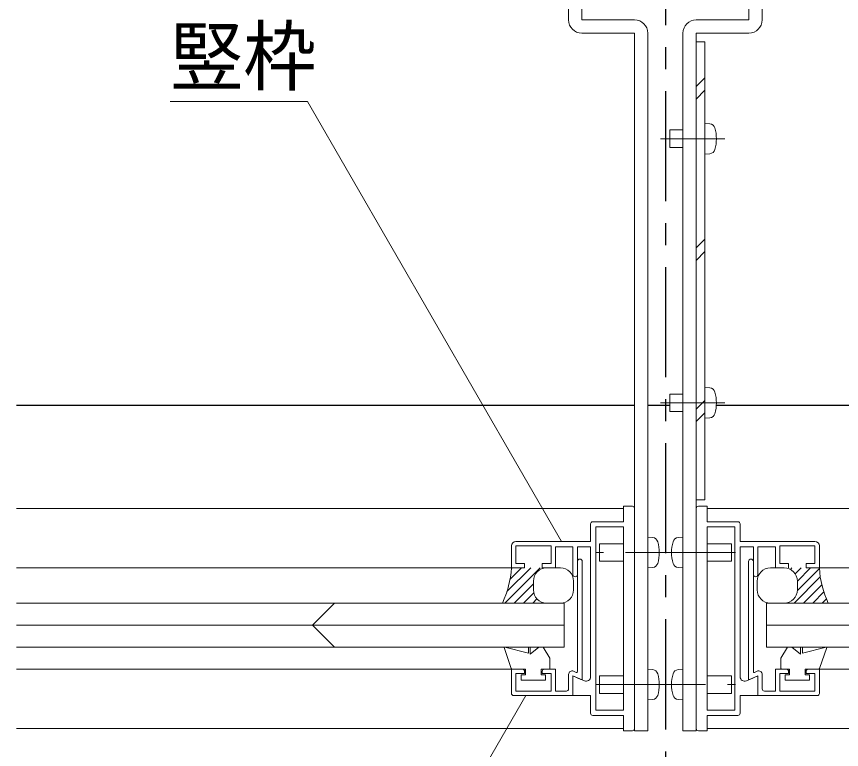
# Model space of a CAD drawing. Units: millimetres at full size, sheet at 1:5; details may follow other scales. Extents: x -1050 to 1050, y -742 to 742.
# Drawn here: x 400.5 to 588.1, y -446.5 to -280 of the extents above; entities that cross this region are included whole.
import ezdxf
from ezdxf.enums import TextEntityAlignment as Align

# ---------------------------------------------------------------- set-up
doc = ezdxf.new("R2010")
doc.units = ezdxf.units.MM
doc.header["$LTSCALE"] = 5
doc.linetypes.add('CHAIN1', pattern=[8, 5, -1, 1, -1])
doc.layers.add('0-0_通り芯', color=7, linetype='CHAIN1')
doc.layers.add('0-1_躯体', color=134, linetype='Continuous')
for name, color, linetype, lineweight in [('0-4_手摺部材', 92, 'Continuous', 20), ('0-7_ガラス', 6, 'Continuous', 20), ('0-8_その他', 11, 'Continuous', 20), ('0-9_文字', 3, 'Continuous', 20)]:
    doc.layers.add(name, color=color, linetype=linetype, lineweight=lineweight)
doc.styles.add('ＭＳ ゴシック', font='')
doc.styles.get('ＭＳ ゴシック').set_extended_font_data('MS Gothic')

msp = doc.modelspace()

# ---------------------------------------------------------------- linework, layer by layer
at = {"layer": '0-0_通り芯'}
msp.add_line((548.02, -216.966), (548.02, -451.324), dxfattribs=at)
at = {"layer": '0-1_躯体'}
for p, q in [((400.52, -368.293), (541.02, -368.293)), ((544.02, -368.293), (549.02, -368.293)), ((559.606, -368.293), (695.52, -368.293))]:
    msp.add_line(p, q, dxfattribs=at)
at = {"layer": '0-4_手摺部材'}
for p, q in [((526.02, -226.793), (526.02, -280.793)), ((570.02, -226.793), (570.02, -280.793)), ((529.02, -280.793), (541.02, -280.793)), ((567.02, -280.793), (555.02, -280.793)), ((541.02, -283.793), (529.02, -283.793)), ((541.02, -283.793), (541.02, -442.293)), ((544.02, -283.793), (544.02, -442.293)), ((552.02, -283.793), (552.02, -442.293)), ((555.02, -283.793), (567.02, -283.793)), ((555.02, -283.793), (555.02, -442.293)), ((538.52, -391.793), (400.52, -391.793)), ((538.52, -394.793), (538.52, -391.293)), ((540.52, -391.293), (538.52, -391.293)), ((541.02, -391.793), (541.02, -441.793)), ((555.02, -391.793), (555.02, -441.793)), ((555.52, -391.293), (557.52, -391.293)), ((557.52, -394.793), (557.52, -391.293)), ((557.52, -391.793), (695.52, -391.793)), ((531.02, -399.293), (531.02, -395.293)), ((531.02, -399.293), (531.02, -395.293)), ((538.52, -394.793), (531.52, -394.793)), ((557.52, -394.793), (564.52, -394.793)), ((565.02, -399.293), (565.02, -395.293)), ((565.02, -399.293), (565.02, -395.293)), ((532.22, -395.993), (532.22, -437.593)), ((538.52, -395.993), (532.22, -395.993)), ((538.52, -437.593), (538.52, -395.993)), ((557.52, -437.593), (557.52, -395.993)), ((557.52, -395.993), (563.82, -395.993)), ((563.82, -395.993), (563.82, -437.593)), ((514.02, -399.293), (531.02, -399.293)), ((545.139, -398.391), (544.02, -398.293)), ((550.901, -398.391), (552.02, -398.293)), ((582.02, -399.293), (565.02, -399.293)), ((513.02, -400.293), (513.02, -405.293)), ((514.02, -400.293), (522.02, -400.293)), ((514.02, -404.293), (514.02, -400.293)), ((522.02, -400.293), (522.02, -404.293)), ((523.02, -400.493), (527.02, -400.493)), ((523.02, -405.293), (523.02, -400.493)), ((527.02, -400.493), (527.02, -406.793)), ((528.02, -400.493), (528.02, -428.845)), ((528.02, -400.493), (531.02, -400.493)), ((531.02, -400.493), (531.02, -430.032)), ((533.02, -399.793), (533.02, -403.793)), ((538.52, -399.793), (533.02, -399.793)), ((557.52, -399.793), (563.02, -399.793)), ((563.02, -399.793), (563.02, -403.793)), ((565.02, -400.493), (565.02, -430.032)), ((568.02, -400.493), (565.02, -400.493)), ((568.02, -400.493), (568.02, -428.845)), ((569.02, -400.493), (569.02, -406.793)), ((573.02, -400.493), (569.02, -400.493)), ((573.02, -405.293), (573.02, -400.493)), ((582.02, -400.293), (574.02, -400.293)), ((574.02, -400.293), (574.02, -404.293)), ((582.02, -404.293), (582.02, -400.293)), ((583.02, -400.293), (583.02, -405.293)), ((516.02, -404.293), (514.02, -404.293)), ((516.02, -405.293), (516.02, -404.293)), ((520.02, -404.293), (520.02, -405.293)), ((522.02, -404.293), (520.02, -404.293)), ((529.12, -403.843), (529.12, -430.476)), ((538.52, -403.793), (533.02, -403.793)), ((557.52, -403.793), (563.02, -403.793)), ((566.92, -403.843), (566.92, -430.476)), ((574.02, -404.293), (576.02, -404.293)), ((576.02, -404.293), (576.02, -405.293)), ((580.02, -404.293), (582.02, -404.293)), ((580.02, -405.293), (580.02, -404.293)), ((513.02, -405.293), (400.52, -405.293)), ((513.02, -405.293), (516.02, -405.293)), ((520.02, -405.293), (523.02, -405.293)), ((545.139, -405.195), (544.02, -405.293)), ((550.901, -405.195), (552.02, -405.293)), ((575.02, -405.293), (573.02, -405.293)), ((583.02, -405.293), (580.02, -405.293)), ((583.02, -405.293), (695.52, -405.293)), ((513.02, -428.293), (400.52, -428.293)), ((513.02, -428.293), (513.02, -433.793)), ((515.52, -428.293), (513.02, -428.293)), ((514.02, -429.293), (516.02, -429.293)), ((514.02, -433.293), (514.02, -429.293)), ((516.02, -428.793), (516.02, -429.293)), ((520.02, -428.793), (520.02, -429.293)), ((522.02, -429.293), (520.02, -429.293)), ((520.52, -428.293), (523.02, -428.293)), ((522.02, -429.293), (522.02, -433.293)), ((523.02, -428.293), (523.02, -433.293)), ((527.164, -428.754), (527.734, -429.025)), ((545.139, -428.391), (544.02, -428.293)), ((550.901, -428.391), (552.02, -428.293)), ((568.876, -428.754), (568.306, -429.025)), ((573.02, -428.293), (573.02, -433.293)), ((575.52, -428.293), (573.02, -428.293)), ((574.02, -429.293), (576.02, -429.293)), ((574.02, -429.293), (574.02, -433.293)), ((576.02, -428.793), (576.02, -429.293)), ((580.02, -428.793), (580.02, -429.293)), ((582.02, -429.293), (580.02, -429.293)), ((580.52, -428.293), (583.02, -428.293)), ((582.02, -433.293), (582.02, -429.293)), ((583.02, -428.293), (583.02, -433.793)), ((583.02, -428.293), (695.52, -428.293)), ((526.02, -432.793), (526.02, -429.476)), ((527.02, -429.793), (528.834, -430.657)), ((527.02, -429.793), (529.614, -430.946)), ((527.02, -434.293), (527.02, -429.793)), ((538.52, -429.793), (533.02, -429.793)), ((557.52, -429.793), (563.02, -429.793)), ((569.02, -429.793), (566.426, -430.946)), ((569.02, -429.793), (567.206, -430.657)), ((569.02, -434.293), (569.02, -429.793)), ((570.02, -432.793), (570.02, -429.476)), ((531.02, -434.293), (513.52, -434.293)), ((514.02, -433.293), (522.02, -433.293)), ((525.52, -433.293), (523.02, -433.293)), ((531.02, -434.293), (531.02, -438.293)), ((565.02, -434.293), (565.02, -438.293)), ((565.02, -434.293), (582.52, -434.293)), ((570.52, -433.293), (573.02, -433.293)), ((582.02, -433.293), (574.02, -433.293)), ((545.139, -435.195), (544.02, -435.293)), ((550.901, -435.195), (552.02, -435.293)), ((531.52, -438.793), (538.52, -438.793)), ((532.22, -437.593), (538.52, -437.593)), ((538.52, -442.293), (538.52, -438.793)), ((563.82, -437.593), (557.52, -437.593)), ((564.52, -438.793), (557.52, -438.793)), ((557.52, -442.293), (557.52, -438.793)), ((538.52, -441.793), (400.52, -441.793)), ((538.52, -442.293), (540.52, -442.293)), ((544.02, -442.293), (541.02, -442.293)), ((541.02, -442.293), (544.02, -442.293)), ((555.02, -442.293), (552.02, -442.293)), ((555.02, -442.293), (552.02, -442.293)), ((557.52, -442.293), (555.52, -442.293)), ((557.52, -441.793), (695.52, -441.793))]:
    msp.add_line(p, q, dxfattribs=at)
at = {"layer": '0-4_手摺部材', "linetype": 'CHAIN1'}
for p, q in [((563.926, -401.793), (532.114, -401.793)), ((532.114, -431.793), (563.926, -431.793))]:
    msp.add_line(p, q, dxfattribs=at)
at = {"layer": '0-4_手摺部材'}
for points in [[(526.02, -226.793), (529.02, -226.793), (529.02, -280.793)], [(570.02, -226.793), (567.02, -226.793), (567.02, -280.793)], [(538.52, -433.793), (533.02, -433.793), (533.02, -429.793)], [(557.52, -433.793), (563.02, -433.793), (563.02, -429.793)]]:
    msp.add_lwpolyline(points, dxfattribs=at)
for centre, radius, start, end in [((529.02, -280.793), 3, 180, 270), ((541.02, -283.793), 3, 0, 90), ((555.02, -283.793), 3, 90, 180), ((567.02, -280.793), 3, 270, 360), ((540.52, -391.793), 0.5, 0, 90), ((555.52, -391.793), 0.5, 90, 180), ((531.52, -395.293), 0.5, 90, 180), ((531.52, -395.293), 0.5, 90, 180), ((564.52, -395.293), 0.5, 0, 90), ((564.52, -395.293), 0.5, 0, 90), ((514.02, -400.293), 1, 90, 180), ((545.026, -399.686), 1.3, 15.88085, 85), ((537.62, -401.793), 9, 344.11915, 15.88085), ((558.42, -401.793), 9, 164.11915, 195.88085), ((551.014, -399.686), 1.3, 95, 164.11915), ((582.02, -400.293), 1, 0, 90), ((528.57, -403.843), 0.55, 0, 180), ((545.026, -403.9), 1.3, 275, 344.11915), ((551.014, -403.9), 1.3, 195.88085, 265), ((567.47, -403.843), 0.55, 0, 180), ((527.52, -406.793), 0.5, 180, 360), ((568.52, -406.793), 0.5, 180, 360), ((515.52, -428.793), 0.5, 0, 90), ((520.52, -428.793), 0.5, 90, 180), ((526.82, -429.476), 0.8, 64.53665, 180), ((527.82, -428.845), 0.2, 244.53665, 360), ((545.026, -429.686), 1.3, 15.88085, 85), ((537.62, -431.793), 9, 344.11915, 15.88085), ((558.42, -431.793), 9, 164.11915, 195.88085), ((551.014, -429.686), 1.3, 95, 164.11915), ((568.22, -428.845), 0.2, 180, 295.46335), ((569.22, -429.476), 0.8, 0, 115.46335), ((575.52, -428.793), 0.5, 0, 90), ((580.52, -428.793), 0.5, 90, 180), ((528.92, -430.476), 0.2, 244.53665, 360), ((530.02, -430.032), 1, 246.03751, 360), ((566.02, -430.032), 1, 180, 293.96249), ((567.12, -430.476), 0.2, 180, 295.46335), ((525.52, -432.793), 0.5, 270, 360), ((570.52, -432.793), 0.5, 180, 270), ((513.52, -433.793), 0.5, 180, 270), ((545.026, -433.9), 1.3, 275, 344.11915), ((551.014, -433.9), 1.3, 195.88085, 265), ((582.52, -433.793), 0.5, 270, 360), ((531.52, -438.293), 0.5, 180, 270), ((564.52, -438.293), 0.5, 270, 360), ((540.52, -441.793), 0.5, 270, 360), ((555.52, -441.793), 0.5, 180, 270)]:
    msp.add_arc(centre, radius, start, end, dxfattribs=at)
at = {"layer": '0-7_ガラス'}
for p, q in [((525.02, -413.293), (400.52, -413.293)), ((472.816, -413.293), (467.816, -418.293)), ((525.02, -423.293), (525.02, -413.293)), ((525.02, -418.293), (400.52, -418.293)), ((472.816, -423.293), (467.816, -418.293)), ((571.02, -418.293), (695.52, -418.293)), ((525.02, -423.293), (400.52, -423.293)), ((571.02, -423.293), (695.52, -423.293))]:
    msp.add_line(p, q, dxfattribs=at)
msp.add_lwpolyline([(571.02, -423.293), (571.02, -413.293), (695.52, -413.293)], dxfattribs=at)
at = {"layer": '0-8_その他'}
for p, q in [((557.02, -285.793), (555.02, -285.793)), ((555.02, -389.793), (555.02, -285.793)), ((557.02, -285.793), (557.02, -389.793)), ((557.02, -293.956), (555.02, -295.956)), ((557.02, -296.785), (555.02, -298.785)), ((558.139, -304.391), (557.02, -304.293)), ((561.537, -307.793), (546.88, -307.793)), ((552.02, -309.793), (549.02, -309.793)), ((558.139, -311.195), (557.02, -311.293)), ((557.02, -330.588), (555.02, -332.588)), ((557.02, -333.417), (555.02, -335.417)), ((558.139, -364.391), (557.02, -364.293)), ((557.02, -367.22), (555.02, -369.22)), ((561.537, -367.793), (546.88, -367.793)), ((552.02, -369.793), (549.02, -369.793)), ((557.02, -370.049), (555.02, -372.049)), ((558.139, -371.195), (557.02, -371.293)), ((555.02, -389.793), (557.02, -389.793)), ((511.52, -413.293), (519.52, -405.293)), ((512.015, -410.677), (517.399, -405.293)), ((512.717, -407.853), (515.277, -405.293)), ((513.011, -405.438), (513.156, -405.293)), ((521.02, -405.293), (524.155, -405.293)), ((571.885, -405.293), (574.22, -405.293)), ((576.439, -405.65), (576.796, -405.293)), ((577.542, -406.668), (578.917, -405.293)), ((578.017, -410.436), (583.028, -405.424)), ((578.02, -408.311), (581.038, -405.293)), ((518.02, -410.293), (518.02, -408.293)), ((527.155, -408.293), (527.155, -410.293)), ((568.885, -408.293), (568.885, -410.293)), ((577.281, -413.293), (583.237, -407.337)), ((578.02, -410.293), (578.02, -408.293)), ((513.641, -413.293), (518.02, -408.914)), ((579.402, -413.293), (583.586, -409.109)), ((515.763, -413.293), (518.095, -410.96)), ((517.884, -413.293), (518.832, -412.345)), ((581.524, -413.293), (584.053, -410.763)), ((583.645, -413.293), (584.624, -412.314)), ((520.005, -413.293), (520.138, -413.16)), ((574.22, -413.293), (575.02, -413.293)), ((575.16, -413.293), (575.163, -413.29)), ((511.349, -423.403), (513.002, -428.113)), ((516.97, -423.293), (517.17, -423.293)), ((517.27, -424.893), (519.27, -423.293)), ((517.27, -423.393), (517.27, -424.893)), ((578.77, -424.893), (576.77, -423.293)), ((578.77, -423.393), (578.77, -424.893)), ((579.07, -423.293), (578.87, -423.293)), ((584.691, -423.403), (583.038, -428.113)), ((521.77, -425.793), (521.77, -428.143)), ((574.27, -425.793), (574.27, -428.143)), ((513.201, -428.293), (516.22, -428.293)), ((516.22, -429.593), (516.22, -428.293)), ((582.839, -428.293), (579.82, -428.293)), ((579.82, -429.593), (579.82, -428.293)), ((515.27, -429.593), (516.22, -429.593)), ((519.82, -429.593), (520.77, -429.593)), ((520.77, -429.593), (520.77, -430.793)), ((575.27, -429.593), (575.27, -430.793)), ((576.22, -429.593), (575.27, -429.593)), ((580.77, -429.593), (579.82, -429.593))]:
    msp.add_line(p, q, dxfattribs=at)
for points in [[(552.02, -305.793), (549.02, -305.793), (549.02, -309.793)], [(552.02, -365.793), (549.02, -365.793), (549.02, -369.793)], [(516.87, -423.393), (516.87, -424.679), (511.496, -423.305)], [(521.77, -425.793), (520.27, -423.293), (519.27, -423.293)], [(574.27, -425.793), (575.77, -423.293), (576.77, -423.293)], [(579.17, -423.393), (579.17, -424.679), (584.544, -423.305)], [(519.82, -429.593), (519.82, -428.293), (521.62, -428.293)], [(576.22, -429.593), (576.22, -428.293), (574.42, -428.293)], [(515.27, -429.593), (515.27, -430.793), (520.77, -430.793)], [(580.77, -429.593), (580.77, -430.793), (575.27, -430.793)]]:
    msp.add_lwpolyline(points, dxfattribs=at)
for centre, radius, start, end in [((558.026, -305.686), 1.3, 15.88085, 85), ((550.62, -307.793), 9, 344.11915, 15.88085), ((558.026, -309.9), 1.3, 275, 344.11915), ((558.026, -365.686), 1.3, 15.88085, 85), ((550.62, -367.793), 9, 344.11915, 15.88085), ((558.026, -369.9), 1.3, 275, 344.11915), ((491.253, -404.015), 21.804, 334.81732, 356.64011), ((521.02, -408.293), 3, 90, 180), ((524.155, -408.293), 3, 0, 90), ((571.885, -408.293), 3, 90, 180), ((575.02, -408.293), 3, 0, 90), ((604.787, -404.015), 21.804, 183.35989, 205.18268), ((521.02, -410.293), 3, 180, 270), ((524.155, -410.293), 3, 270, 360), ((571.885, -410.293), 3, 180, 270), ((575.02, -410.293), 3, 270, 360), ((511.449, -423.393), 0.1, 61.84892, 185.71059), ((516.97, -423.393), 0.1, 90, 180), ((517.17, -423.393), 0.1, 0, 90), ((578.87, -423.393), 0.1, 90, 180), ((579.07, -423.393), 0.1, 0, 90), ((584.591, -423.393), 0.1, 354.28941, 118.15108), ((513.201, -428.093), 0.2, 185.71059, 270), ((521.62, -428.143), 0.15, 270, 360), ((574.42, -428.143), 0.15, 180, 270), ((582.839, -428.093), 0.2, 270, 354.28941)]:
    msp.add_arc(centre, radius, start, end, dxfattribs=at)
at = {"layer": '0-9_文字'}
for points in [[(524.416, -399.293), (466.681, -299.293), (435.431, -299.293)], [(516.317, -434.293), (464.356, -524.293), (433.106, -524.293)]]:
    msp.add_lwpolyline(points, dxfattribs=at)

# ---------------------------------------------------------------- texts
at = {"layer": '0-9_文字', "style": 'ＭＳ ゴシック', "width": 0.95}
msp.add_text('竪枠', height=12.83, dxfattribs=at).set_placement((435.431, -299.293), align=Align.BOTTOM_LEFT)

doc.saveas('drawing.dxf')
